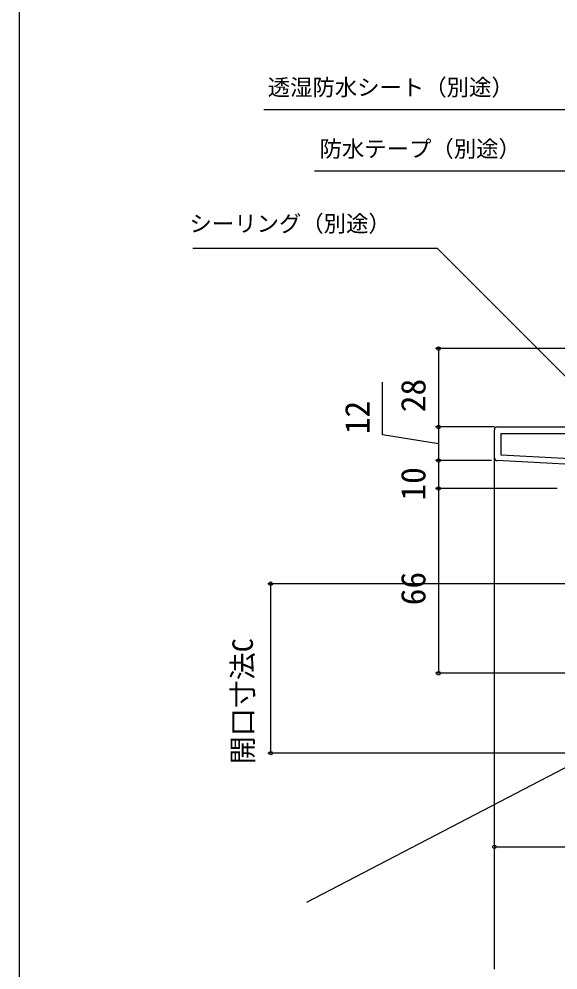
# Model space of a CAD drawing. Units: millimetres, scale not verified. Extents: x -525 to 525, y -785 to 780.
# Drawn here: x -525 to -332.2, y 223.3 to 563 of the extents above; entities that cross this region are included whole.
import ezdxf
from ezdxf.enums import TextEntityAlignment as Align

# ---------------------------------------------------------------- set-up
doc = ezdxf.new("R2010")
doc.units = ezdxf.units.MM
doc.header["$LTSCALE"] = 4
for name, color, linetype in [('0-3_YKK_11', 7, 'Continuous'), ('0-5_YKK_12', 2, 'Continuous'), ('0-8_YKK_D', 6, 'Continuous'), ('0-9_YKK_ZWAK', 7, 'Continuous')]:
    doc.layers.add(name, color=color, linetype=linetype)
doc.styles.add('ＭＳ ゴシック', font='')
doc.styles.get('ＭＳ ゴシック').set_extended_font_data('MS Gothic')

msp = doc.modelspace()

# ---------------------------------------------------------------- linework, layer by layer
at = {"layer": '0-3_YKK_11'}
msp.add_line((-355, 406.249), (-355, 416.3), dxfattribs=at)
for points in [[(-354, 417.3), (-293.4, 417.3), (-293.4, 445.3), (-290, 445.3), (-290, 443.4), (-290.5, 442.9), (-291, 442.4), (-291, 417.3), (-240, 417.3), (-240, 415.8), (-227.5, 415.8), (-227.5, 417.3), (-225, 417.3), (-225, 413.3), (-240, 413.3), (-240, 361.3), (-241.8, 361.3), (-241.8, 363.3), (-250, 363.3), (-250, 366.6)], [(-303.785, 388.474), (-302.793, 394.1), (-307.6, 394.1), (-307.6, 388.744), (-307.058, 387.876), (-307.377, 387.3), (-310, 387.3), (-310, 402.942), (-354.052, 405.25)]]:
    msp.add_lwpolyline(points, dxfattribs=at)
msp.add_lwpolyline([(-310, 404.944), (-352.6, 407.177), (-352.6, 414.9), (-310, 414.9)], close=True, dxfattribs=at)
for centre, start, end in [((-354, 416.3), 90.00001, 179.99999), ((-354, 406.249), 180, 266.99997)]:
    msp.add_arc(centre, 1, start, end, dxfattribs=at)
at = {"layer": '0-5_YKK_12'}
for p, q in [((-355, 223.627), (-355, 406.249)), ((-319.782, 300.708), (-422.232, 247.376))]:
    msp.add_line(p, q, dxfattribs=at)
at = {"layer": '0-8_YKK_D'}
for p, q in [((-294.4, 445.3), (-376, 445.3)), ((-375, 445.3), (-375, 417.3)), ((-356, 417.3), (-376, 417.3)), ((-355, 417.3), (-376, 417.3)), ((-375, 417.3), (-375, 405.3)), ((-356, 405.3), (-376, 405.3)), ((-357, 405.3), (-376, 405.3)), ((-375, 405.3), (-375, 395.3)), ((-332.5, 395.3), (-376, 395.3)), ((-332.5, 395.3), (-376, 395.3)), ((-375, 395.3), (-375, 329.3)), ((-265.3, 361.3), (-436, 361.3)), ((-435, 300.741), (-435, 361.3)), ((-305.778, 329.3), (-376, 329.3)), ((-320.401, 300.741), (-436, 300.741)), ((-355, 267.3), (-240, 267.3))]:
    msp.add_line(p, q, dxfattribs=at)
for points in [[(-291, 511.368), (-293.208, 512.643), (-324.288, 530.587), (-437.466, 530.587)], [(-291, 489.51), (-293.208, 490.785), (-324.288, 508.729), (-419.311, 508.729)], [(-317.743, 423.528), (-319.546, 425.331), (-375.325, 481.101), (-462.79, 481.101)], [(-375, 411.3), (-395, 414.512), (-395, 433.24)]]:
    msp.add_lwpolyline(points, dxfattribs=at)
for centre in [(-375, 445.3), (-375, 417.3), (-375, 417.3), (-375, 405.3), (-375, 405.3), (-375, 395.3), (-375, 395.3), (-435, 361.3), (-375, 329.3), (-435, 300.741), (-355, 267.3)]:
    msp.add_circle(centre, 0.637, dxfattribs=at)
at = {"layer": '0-9_YKK_ZWAK'}
msp.add_line((-525, 745.3), (-525, -784.7), dxfattribs=at)

# ---------------------------------------------------------------- texts
at = {"layer": '0-8_YKK_D', "style": 'ＭＳ ゴシック'}
for s, p in [('透湿防水シート（別途）', (-436.065, 533.936)), ('防水テープ（別途）', (-417.517, 511.967)), ('シーリング（別途）', (-464.034, 485.256))]:
    msp.add_text(s, height=5.865, dxfattribs=at).set_placement(p, align=Align.BOTTOM_LEFT)
for s, height, p in [('28', 8.798, (-377, 422.539)), ('12', 8.798, (-397, 414.671)), ('10', 8.798, (-377, 390.959)), ('66', 8.798, (-377, 353.573)), ('開口寸法C', 7.331, (-439.153, 296.817))]:
    msp.add_text(s, height=height, rotation=90, dxfattribs=at).set_placement(p, align=Align.BOTTOM_LEFT)

doc.saveas('drawing.dxf')
